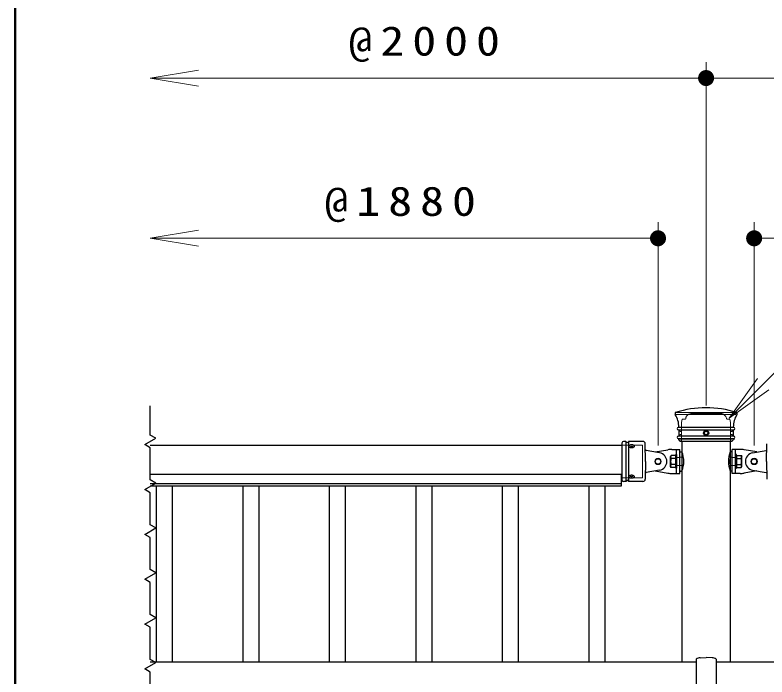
# Model space of a CAD drawing. Units: millimetres on the paper, scale 1:20. Extents: x -365 to 0, y 0 to 257.
# Drawn here: x -365 to -318.06, y 161.26 to 202.56 of the extents above; entities that cross this region are included whole.
import ezdxf

# ---------------------------------------------------------------- set-up
doc = ezdxf.new("R2010")
doc.units = ezdxf.units.MM
doc.linetypes.add('USER1', pattern=[4.5, 2.5, -2])
doc.layers.add('LY_1', color=4, linetype='Continuous', lineweight=25)
doc.layers.add('LY_3', color=7, linetype='Continuous', lineweight=13)
doc.styles.add('ＭＳ ゴシック', font='')
doc.styles.get('ＭＳ ゴシック').set_extended_font_data('MS Gothic')

# ---------------------------------------------------------------- blocks, each defined once
blk = doc.blocks.new('filled_dot')
at = {"color": 0, "linetype": 'Continuous', "lineweight": -2, "const_width": 1.25}
blk.add_lwpolyline([(-0.625, 0, 1), (0.625, 0, 1)], format="xyb", close=True, dxfattribs=at)
blk = doc.blocks.new('open_arrow')
at = {"color": 0, "linetype": 'Continuous', "lineweight": -2}
blk.add_lwpolyline([(7.5, 1.25), (0, 0), (7.5, -1.25)], dxfattribs=at)

msp = doc.modelspace()

# ---------------------------------------------------------------- linework, layer by layer
at = {"layer": 'LY_1', "color": 7, "lineweight": 13}
for p, q in [((-321.861, 178.208), (-321.861, 199.633)), ((-356.556, 198.633), (-321.861, 198.633)), ((-321.861, 198.633), (-221.861, 198.633)), ((-324.861, 175.708), (-324.861, 189.633)), ((-318.861, 175.708), (-318.861, 189.633)), ((-356.556, 188.633), (-324.861, 188.633)), ((-318.861, 188.633), (-224.861, 188.633)), ((-320.426, 177.416), (-318.659, 179.891)), ((-320.426, 177.416), (-318.305, 179.537)), ((-317.952, 179.183), (-320.426, 177.416))]:
    msp.add_line(p, q, dxfattribs=at)
at = {"layer": 'LY_1'}
for p, q in [((-323.786, 177.74), (-323.786, 177.641)), ((-319.936, 177.74), (-319.936, 177.641)), ((-323.586, 176.833), (-323.561, 176.848)), ((-323.586, 176.683), (-323.561, 176.669)), ((-323.561, 176.669), (-323.561, 176.298)), ((-320.136, 176.833), (-320.161, 176.848)), ((-320.136, 176.683), (-320.161, 176.669)), ((-320.161, 176.669), (-320.161, 176.298)), ((-323.586, 176.283), (-323.561, 176.298)), ((-323.586, 176.133), (-323.586, 176.081)), ((-320.136, 176.283), (-320.161, 176.298)), ((-320.136, 176.133), (-320.136, 176.081)), ((-323.374, 175.958), (-323.374, 162.208)), ((-320.349, 175.958), (-320.349, 162.208)), ((-323.499, 174.133), (-323.499, 175.283)), ((-323.474, 175.308), (-323.384, 175.308)), ((-323.374, 175.298), (-323.384, 175.308)), ((-320.349, 175.298), (-320.339, 175.308)), ((-320.249, 175.308), (-320.339, 175.308)), ((-320.224, 174.133), (-320.224, 175.283)), ((-323.474, 174.108), (-323.384, 174.108)), ((-323.374, 174.118), (-323.384, 174.108)), ((-320.349, 174.118), (-320.339, 174.108)), ((-320.249, 174.108), (-320.339, 174.108))]:
    msp.add_line(p, q, dxfattribs=at)
at = {"layer": 'LY_1', "color": 120, "lineweight": 13}
for p, q in [((-323.719, 177.758), (-321.861, 177.758)), ((-323.719, 177.633), (-321.861, 177.633)), ((-320.004, 177.758), (-321.861, 177.758)), ((-320.004, 177.633), (-321.861, 177.633)), ((-320.161, 176.848), (-323.561, 176.848)), ((-320.161, 176.669), (-323.561, 176.669)), ((-320.161, 176.298), (-323.561, 176.298)), ((-321.861, 176.058), (-323.538, 176.058)), ((-321.861, 176.058), (-320.185, 176.058))]:
    msp.add_line(p, q, dxfattribs=at)
at = {"layer": 'LY_1', "linetype": 'USER1', "lineweight": 13}
for p, q in [((-322.786, 177.692), (-321.861, 177.692)), ((-320.936, 177.692), (-321.861, 177.692)), ((-323.349, 177.342), (-323.386, 177.142)), ((-323.386, 177.142), (-323.386, 175.973)), ((-323.349, 177.342), (-323.183, 177.342)), ((-320.54, 177.342), (-320.374, 177.342)), ((-320.374, 177.342), (-320.336, 177.142)), ((-320.336, 177.142), (-320.336, 175.973)), ((-323.561, 176.646), (-323.461, 176.583)), ((-323.461, 176.583), (-323.386, 176.583)), ((-320.261, 176.583), (-320.336, 176.583)), ((-320.161, 176.646), (-320.261, 176.583)), ((-323.561, 176.321), (-323.461, 176.383)), ((-323.461, 176.383), (-323.386, 176.383)), ((-320.261, 176.383), (-320.336, 176.383)), ((-320.161, 176.321), (-320.261, 176.383)), ((-323.386, 175.973), (-323.401, 175.958)), ((-320.336, 175.973), (-320.321, 175.958)), ((-323.374, 174.708), (-323.374, 175.298)), ((-320.349, 174.708), (-320.349, 175.298)), ((-323.699, 174.958), (-323.499, 174.958)), ((-323.499, 174.971), (-323.374, 174.971)), ((-323.374, 174.118), (-323.374, 174.708)), ((-320.224, 174.971), (-320.349, 174.971)), ((-320.349, 174.118), (-320.349, 174.708)), ((-320.024, 174.958), (-320.224, 174.958)), ((-323.699, 174.458), (-323.499, 174.458)), ((-323.499, 174.446), (-323.374, 174.446)), ((-320.224, 174.446), (-320.349, 174.446)), ((-320.024, 174.458), (-320.224, 174.458))]:
    msp.add_line(p, q, dxfattribs=at)
at = {"layer": 'LY_1', "lineweight": 13}
for p, q in [((-323.586, 176.833), (-320.136, 176.833)), ((-320.136, 176.833), (-323.586, 176.833)), ((-320.136, 176.683), (-323.586, 176.683)), ((-320.136, 176.283), (-323.586, 176.283)), ((-323.586, 176.133), (-320.136, 176.133)), ((-320.136, 176.133), (-323.586, 176.133)), ((-320.259, 175.958), (-323.464, 175.958))]:
    msp.add_line(p, q, dxfattribs=at)
at = {"layer": 'LY_1', "color": 21}
for p, q in [((-327.111, 175.708), (-356.556, 175.708)), ((-327.136, 173.708), (-327.111, 173.708))]:
    msp.add_line(p, q, dxfattribs=at)
at = {"layer": 'LY_1', "color": 94}
for p, q in [((-327.111, 175.858), (-327.111, 173.558)), ((-326.861, 175.958), (-327.011, 175.958)), ((-326.861, 175.958), (-326.861, 173.458)), ((-325.811, 175.958), (-326.711, 175.958)), ((-326.711, 175.958), (-326.711, 173.458)), ((-325.633, 174.708), (-325.661, 175.812)), ((-318.09, 174.708), (-318.061, 175.812)), ((-324.765, 175.25), (-325.611, 175.401)), ((-318.958, 175.25), (-318.112, 175.401)), ((-325.633, 174.708), (-325.661, 173.604)), ((-318.09, 174.708), (-318.061, 173.604)), ((-324.765, 174.167), (-325.611, 174.016)), ((-318.958, 174.167), (-318.112, 174.016)), ((-326.861, 173.458), (-327.011, 173.458)), ((-325.811, 173.458), (-326.711, 173.458))]:
    msp.add_line(p, q, dxfattribs=at)
at = {"layer": 'LY_1', "color": 94, "linetype": 'USER1', "lineweight": 13}
for p, q in [((-327.111, 175.721), (-325.836, 175.721)), ((-325.836, 175.721), (-325.836, 173.696)), ((-327.111, 173.696), (-325.836, 173.696))]:
    msp.add_line(p, q, dxfattribs=at)
at = {"layer": 'LY_1', "color": 190}
for p, q in [((-325.04, 175.299), (-324.245, 175.437)), ((-323.99, 175.458), (-323.499, 175.458)), ((-323.699, 173.958), (-323.699, 175.458)), ((-323.499, 173.958), (-323.499, 175.458)), ((-319.733, 175.458), (-320.224, 175.458)), ((-320.224, 173.958), (-320.224, 175.458)), ((-320.024, 173.958), (-320.024, 175.458)), ((-318.683, 175.299), (-319.478, 175.437)), ((-356.556, 173.923), (-327.136, 173.923)), ((-327.136, 173.183), (-327.136, 173.923)), ((-325.04, 174.118), (-324.245, 173.98)), ((-323.99, 173.958), (-323.499, 173.958)), ((-319.733, 173.958), (-320.224, 173.958)), ((-318.683, 174.118), (-319.478, 173.98)), ((-356.556, 173.333), (-327.136, 173.333)), ((-356.556, 173.183), (-327.136, 173.183)), ((-356.556, 162.208), (-322.486, 162.208)), ((-321.236, 162.208), (-227.111, 162.208))]:
    msp.add_line(p, q, dxfattribs=at)
at = {"layer": 'LY_1', "color": 7}
for p, q in [((-324.048, 175.084), (-324.084, 175.021)), ((-323.759, 175.084), (-324.048, 175.084)), ((-323.759, 175.133), (-323.699, 175.133)), ((-323.759, 174.283), (-323.759, 175.133)), ((-323.759, 175.084), (-323.759, 174.333)), ((-323.699, 175.133), (-323.699, 174.283)), ((-319.964, 175.133), (-320.024, 175.133)), ((-320.024, 175.133), (-320.024, 174.283)), ((-319.964, 174.283), (-319.964, 175.133)), ((-319.964, 175.084), (-319.675, 175.084)), ((-319.964, 175.084), (-319.964, 174.333)), ((-319.675, 175.084), (-319.639, 175.021)), ((-324.084, 174.396), (-324.084, 175.021)), ((-323.759, 174.896), (-324.048, 174.896)), ((-319.964, 174.896), (-319.675, 174.896)), ((-319.639, 174.396), (-319.639, 175.021)), ((-324.048, 174.333), (-324.084, 174.396)), ((-323.759, 174.521), (-324.048, 174.521)), ((-323.759, 174.333), (-324.048, 174.333)), ((-323.699, 174.283), (-323.759, 174.283)), ((-320.024, 174.283), (-319.964, 174.283)), ((-319.964, 174.521), (-319.675, 174.521)), ((-319.964, 174.333), (-319.675, 174.333)), ((-319.675, 174.333), (-319.639, 174.396)), ((-356.161, 162.208), (-356.161, 173.183)), ((-355.161, 162.208), (-355.161, 173.183)), ((-350.761, 162.208), (-350.761, 173.183)), ((-349.761, 162.208), (-349.761, 173.183)), ((-345.361, 162.208), (-345.361, 173.183)), ((-344.361, 162.208), (-344.361, 173.183)), ((-339.961, 162.208), (-339.961, 173.183)), ((-338.961, 162.208), (-338.961, 173.183)), ((-334.561, 162.208), (-334.561, 173.183)), ((-333.561, 162.208), (-333.561, 173.183)), ((-329.161, 162.208), (-329.161, 173.183)), ((-328.161, 162.208), (-328.161, 173.183)), ((-322.236, 162.461), (-321.861, 162.471)), ((-321.486, 162.461), (-321.861, 162.471)), ((-322.486, 162.371), (-322.486, 160.194)), ((-321.236, 162.371), (-321.236, 160.194))]:
    msp.add_line(p, q, dxfattribs=at)
at = {"layer": 'LY_1', "color": 7, "lineweight": 13}
msp.add_lwpolyline([(-320.426, 177.416), (-316.101, 181.741), (-283.583, 181.741)], dxfattribs=at)
at = {"layer": 'LY_1', "color": 7}
msp.add_lwpolyline([(-356.556, 159.557), (-356.556, 161.557), (-356.902, 161.757), (-356.209, 162.157), (-356.556, 162.357), (-356.556, 164.357), (-356.902, 164.557), (-356.209, 164.957), (-356.556, 165.157), (-356.556, 167.157), (-356.902, 167.357), (-356.209, 167.757), (-356.556, 167.957), (-356.556, 169.957), (-356.902, 170.157), (-356.209, 170.557), (-356.556, 170.757), (-356.556, 172.757), (-356.902, 172.957), (-356.209, 173.357), (-356.556, 173.557), (-356.556, 175.557), (-356.902, 175.757), (-356.209, 176.157), (-356.556, 176.357), (-356.556, 178.188)], dxfattribs=at)
at = {"layer": 'LY_1', "color": 94}
for points in [[(-326.674, 175.658), (-326.673, 175.667), (-326.671, 175.676), (-326.668, 175.685), (-326.664, 175.694), (-326.659, 175.702), (-326.652, 175.71), (-326.645, 175.718), (-326.636, 175.725), (-326.626, 175.732), (-326.616, 175.738), (-326.605, 175.743), (-326.593, 175.748), (-326.58, 175.753), (-326.567, 175.756), (-326.553, 175.759), (-326.54, 175.761), (-326.526, 175.762), (-326.511, 175.762), (-326.497, 175.762), (-326.483, 175.761), (-326.469, 175.759), (-326.456, 175.756), (-326.443, 175.753), (-326.43, 175.748), (-326.418, 175.743), (-326.407, 175.738), (-326.396, 175.732), (-326.387, 175.725), (-326.378, 175.718), (-326.371, 175.71), (-326.364, 175.702), (-326.359, 175.694), (-326.354, 175.685), (-326.351, 175.676), (-326.35, 175.667), (-326.349, 175.658), (-326.35, 175.649), (-326.351, 175.64), (-326.354, 175.631), (-326.359, 175.622), (-326.364, 175.614), (-326.371, 175.606), (-326.378, 175.598), (-326.387, 175.591), (-326.396, 175.584), (-326.407, 175.578), (-326.418, 175.572), (-326.43, 175.567), (-326.443, 175.563), (-326.456, 175.56), (-326.469, 175.557), (-326.483, 175.555), (-326.497, 175.554), (-326.511, 175.553), (-326.526, 175.554), (-326.54, 175.555), (-326.553, 175.557), (-326.567, 175.56), (-326.58, 175.563), (-326.593, 175.567), (-326.605, 175.572), (-326.616, 175.578), (-326.626, 175.584), (-326.636, 175.591), (-326.645, 175.598), (-326.652, 175.606), (-326.659, 175.614), (-326.664, 175.622), (-326.668, 175.631), (-326.671, 175.64), (-326.673, 175.649)], [(-326.674, 173.759), (-326.673, 173.768), (-326.671, 173.777), (-326.668, 173.786), (-326.664, 173.795), (-326.659, 173.803), (-326.652, 173.811), (-326.645, 173.819), (-326.636, 173.826), (-326.626, 173.833), (-326.616, 173.839), (-326.605, 173.845), (-326.593, 173.849), (-326.58, 173.854), (-326.567, 173.857), (-326.553, 173.86), (-326.54, 173.862), (-326.526, 173.863), (-326.511, 173.863), (-326.497, 173.863), (-326.483, 173.862), (-326.469, 173.86), (-326.456, 173.857), (-326.443, 173.854), (-326.43, 173.849), (-326.418, 173.845), (-326.407, 173.839), (-326.396, 173.833), (-326.387, 173.826), (-326.378, 173.819), (-326.371, 173.811), (-326.364, 173.803), (-326.359, 173.795), (-326.354, 173.786), (-326.351, 173.777), (-326.35, 173.768), (-326.349, 173.759), (-326.35, 173.75), (-326.351, 173.741), (-326.354, 173.732), (-326.359, 173.723), (-326.364, 173.715), (-326.371, 173.707), (-326.378, 173.699), (-326.387, 173.692), (-326.396, 173.685), (-326.407, 173.679), (-326.418, 173.673), (-326.43, 173.669), (-326.443, 173.664), (-326.456, 173.661), (-326.469, 173.658), (-326.483, 173.656), (-326.497, 173.655), (-326.511, 173.655), (-326.526, 173.655), (-326.54, 173.656), (-326.553, 173.658), (-326.567, 173.661), (-326.58, 173.664), (-326.593, 173.669), (-326.605, 173.673), (-326.616, 173.679), (-326.626, 173.685), (-326.636, 173.692), (-326.645, 173.699), (-326.652, 173.707), (-326.659, 173.715), (-326.664, 173.723), (-326.668, 173.732), (-326.671, 173.741), (-326.673, 173.75)]]:
    msp.add_lwpolyline(points, close=True, dxfattribs=at)
for points in [[(-326.611, 175.575), (-326.611, 175.584), (-326.61, 175.593), (-326.607, 175.601), (-326.602, 175.609), (-326.595, 175.616), (-326.587, 175.623), (-326.578, 175.629), (-326.567, 175.635), (-326.555, 175.639), (-326.543, 175.642), (-326.53, 175.644), (-326.516, 175.645), (-326.503, 175.645), (-326.49, 175.644), (-326.477, 175.642), (-326.465, 175.638), (-326.453, 175.634), (-326.443, 175.628), (-326.434, 175.622), (-326.426, 175.615), (-326.42, 175.607), (-326.415, 175.599), (-326.412, 175.59), (-326.411, 175.582), (-326.411, 175.579), (-326.412, 175.575)], [(-326.611, 173.842), (-326.611, 173.833), (-326.61, 173.824), (-326.606, 173.815), (-326.601, 173.807), (-326.594, 173.799), (-326.585, 173.792), (-326.575, 173.786), (-326.564, 173.781), (-326.552, 173.777), (-326.539, 173.774), (-326.525, 173.772), (-326.511, 173.771), (-326.498, 173.772), (-326.484, 173.774), (-326.471, 173.777), (-326.459, 173.781), (-326.448, 173.786), (-326.437, 173.792), (-326.429, 173.799), (-326.422, 173.807), (-326.417, 173.815), (-326.413, 173.824), (-326.412, 173.833), (-326.412, 173.842)]]:
    msp.add_lwpolyline(points, dxfattribs=at)
at = {"layer": 'LY_1', "linetype": 'USER1', "lineweight": 13}
for points in [[(-323.374, 174.446), (-323.371, 174.448), (-323.368, 174.455), (-323.365, 174.466), (-323.362, 174.481), (-323.36, 174.5), (-323.358, 174.523), (-323.356, 174.549), (-323.354, 174.577), (-323.353, 174.608), (-323.352, 174.64), (-323.351, 174.674), (-323.351, 174.708), (-323.351, 174.743), (-323.352, 174.776), (-323.353, 174.809), (-323.354, 174.84), (-323.356, 174.868), (-323.358, 174.894), (-323.36, 174.917), (-323.362, 174.936), (-323.365, 174.951), (-323.368, 174.962), (-323.371, 174.969), (-323.374, 174.971)], [(-320.349, 174.446), (-320.352, 174.448), (-320.355, 174.455), (-320.358, 174.466), (-320.36, 174.481), (-320.363, 174.5), (-320.365, 174.523), (-320.367, 174.549), (-320.369, 174.577), (-320.37, 174.608), (-320.371, 174.64), (-320.372, 174.674), (-320.372, 174.708), (-320.372, 174.743), (-320.371, 174.776), (-320.37, 174.809), (-320.369, 174.84), (-320.367, 174.868), (-320.365, 174.894), (-320.363, 174.917), (-320.36, 174.936), (-320.358, 174.951), (-320.355, 174.962), (-320.352, 174.969), (-320.349, 174.971)]]:
    msp.add_lwpolyline(points, dxfattribs=at)
at = {"layer": 'LY_1'}
for radius in [0.163, 0.113]:
    msp.add_circle((-321.861, 176.483), radius, dxfattribs=at)
at = {"layer": 'LY_1', "color": 94, "lineweight": 13}
for centre in [(-324.861, 174.708), (-318.861, 174.708)]:
    msp.add_circle(centre, 0.2, dxfattribs=at)
at = {"layer": 'LY_1', "color": 94}
for centre in [(-324.861, 174.708), (-318.861, 174.708)]:
    msp.add_circle(centre, 0.17, dxfattribs=at)
at = {"layer": 'LY_1'}
for centre, radius, start, end in [((-321.861, 171.732), 6.326, 90, 107.55), ((-321.861, 171.732), 6.326, 72.45, 90), ((-323.761, 177.74), 0.025, 107.55, 180), ((-323.761, 177.641), 0.025, 180, 211.6923), ((-325.045, 176.848), 1.484, 0, 31.6923), ((-318.678, 176.848), 1.484, 148.3077, 180), ((-319.961, 177.74), 0.025, 0, 72.45), ((-319.961, 177.641), 0.025, 328.3077, 0), ((-323.586, 176.758), 0.075, 90, 270), ((-320.136, 176.758), 0.075, 270, 90), ((-323.586, 176.208), 0.075, 90, 270), ((-323.561, 176.081), 0.025, 180, 258.463), ((-323.586, 175.958), 0.1, 11.537, 78.463), ((-320.136, 175.958), 0.1, 101.537, 168.463), ((-320.161, 176.081), 0.025, 281.537, 0), ((-320.136, 176.208), 0.075, 270, 90), ((-323.464, 175.983), 0.025, 191.537, 270), ((-320.259, 175.983), 0.025, 270, 348.463), ((-323.474, 175.283), 0.025, 90, 180), ((-324.751, 174.708), 1.498, 336.8025, 23.1975), ((-318.972, 174.708), 1.498, 156.8024, 203.1976), ((-320.249, 175.283), 0.025, 0, 90), ((-323.474, 174.133), 0.025, 180, 270), ((-320.249, 174.133), 0.025, 270, 0)]:
    msp.add_arc(centre, radius, start, end, dxfattribs=at)
at = {"layer": 'LY_1', "linetype": 'USER1', "lineweight": 13}
for centre, radius, start, end in [((-322.786, 177.342), 0.35, 90, 172.8192), ((-320.936, 177.342), 0.35, 7.1808, 90), ((-323.183, 177.392), 0.05, 270, 352.8192), ((-320.54, 177.392), 0.05, 187.1808, 270)]:
    msp.add_arc(centre, radius, start, end, dxfattribs=at)
at = {"layer": 'LY_1', "color": 94}
for centre, radius, start, end in [((-327.011, 175.858), 0.1, 90, 180), ((-326.786, 175.958), 0.075, 180, 0), ((-325.811, 175.808), 0.15, 1.5, 90), ((-325.602, 175.45), 0.05, 181.5, 259.8551), ((-324.861, 174.708), 0.55, 280.1449, 79.8551), ((-318.861, 174.708), 0.55, 100.1449, 259.8551), ((-318.121, 175.45), 0.05, 280.1449, 358.5), ((-325.602, 173.966), 0.05, 100.1449, 178.5), ((-318.121, 173.966), 0.05, 1.5, 79.8551), ((-327.011, 173.558), 0.1, 180, 270), ((-326.786, 173.458), 0.075, 0, 180), ((-325.811, 173.608), 0.15, 270, 358.5)]:
    msp.add_arc(centre, radius, start, end, dxfattribs=at)
at = {"layer": 'LY_1', "color": 94, "lineweight": 13}
for centre, start, end in [((-327.011, 175.858), 90, 180), ((-327.011, 173.558), 180, 270)]:
    msp.add_arc(centre, 0.1, start, end, dxfattribs=at)
at = {"layer": 'LY_1', "color": 190}
for centre, start, end in [((-323.99, 173.958), 90, 99.8045), ((-319.733, 173.958), 80.1955, 90), ((-323.99, 175.458), 260.1956, 270), ((-319.733, 175.458), 270, 279.8044)]:
    msp.add_arc(centre, 1.5, start, end, dxfattribs=at)
at = {"layer": 'LY_1', "color": 7}
for centre, radius, start, end in [((-323.911, 174.99), 0.166, 145.6159, 214.3841), ((-319.812, 174.99), 0.166, 325.6159, 34.3841), ((-323.456, 174.708), 0.621, 162.4121, 197.5879), ((-320.267, 174.708), 0.621, 342.4121, 17.5879), ((-323.911, 174.427), 0.166, 145.6158, 214.3842), ((-319.812, 174.427), 0.166, 325.6159, 34.3842), ((-322.128, 161.77), 0.7, 98.8923, 120.7785), ((-321.595, 161.77), 0.7, 59.2214, 81.1077)]:
    msp.add_arc(centre, radius, start, end, dxfattribs=at)
at = {"layer": 'LY_3', "lineweight": 50}
msp.add_line((-365, 257), (-365, 0), dxfattribs=at)

# ---------------------------------------------------------------- block references
at = {"layer": 'LY_1', "color": 7, "lineweight": 13, "xscale": 0.4, "yscale": 0.4}
for name, p in [('open_arrow', (-356.556, 198.633)), ('filled_dot', (-321.861, 198.633)), ('open_arrow', (-356.556, 188.633)), ('filled_dot', (-318.861, 188.633))]:
    msp.add_blockref(name, p, dxfattribs=at)
at = {"layer": 'LY_1', "color": 7, "lineweight": 13, "xscale": 0.4, "yscale": 0.4, "rotation": 180}
for p in [(-321.861, 198.633), (-324.861, 188.633)]:
    msp.add_blockref('filled_dot', p, dxfattribs=at)

# ---------------------------------------------------------------- texts
at = {"layer": 'LY_1', "color": 7, "char_height": 1.833, "attachment_point": 8, "style": 'ＭＳ ゴシック'}
for s, insert in [('\\T1.33;\\W1.2;@2000', (-339.209, 199.633)), ('\\T1.33;\\W1.2;@1880', (-340.709, 189.633))]:
    msp.add_mtext(s, dxfattribs=dict(at, insert=insert))

doc.saveas('drawing.dxf')
